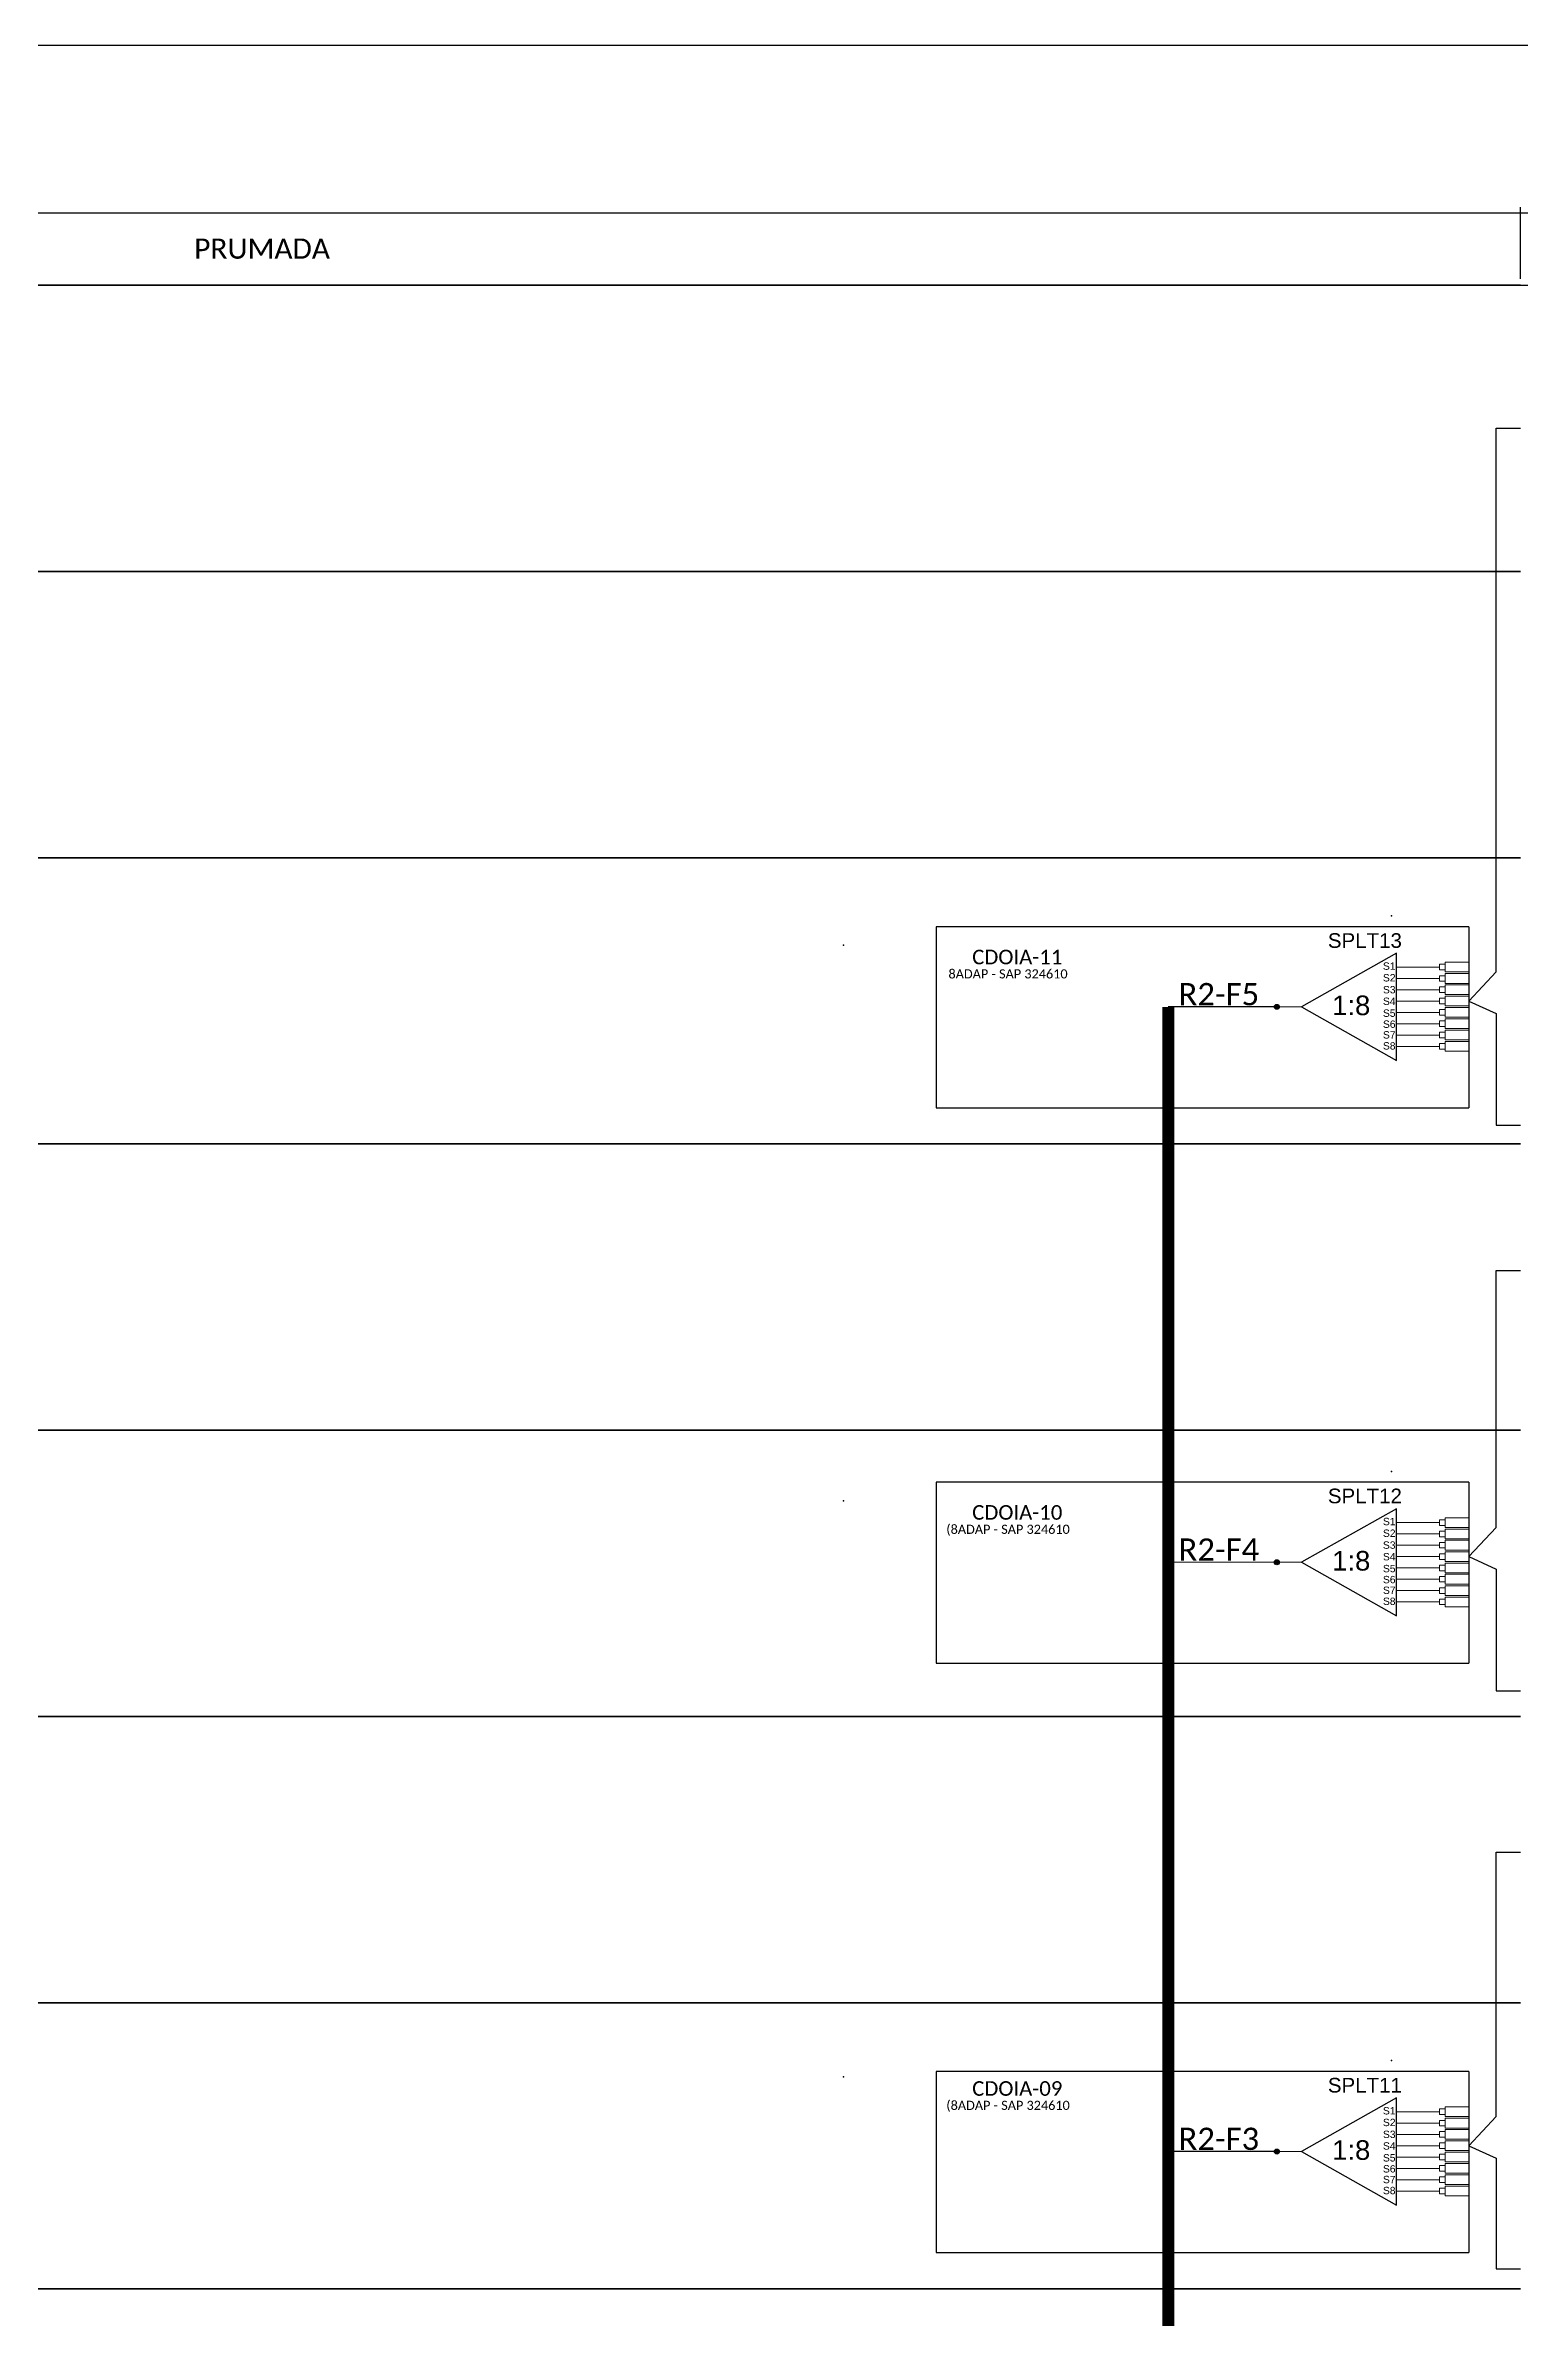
# Model space of a CAD drawing. Header units: metres. Extents: x 0 to 841, y 0 to 594.
# Drawn here: x 642.9 to 737.9, y 447.7 to 594.2 of the extents above; entities that cross this region are included whole.
import ezdxf
from ezdxf.enums import TextEntityAlignment as Align

# ---------------------------------------------------------------- set-up
doc = ezdxf.new("R2010")
doc.units = ezdxf.units.M
doc.styles.add('ARIAL', font='arial.ttf')
doc.styles.add('WMF-Calibri0', font='calibri.ttf')

# ---------------------------------------------------------------- blocks, each defined once
blk = doc.blocks.new('A$C415C251F')
at = {"color": 3}
blk.add_point((0, 0), dxfattribs=at)
blk = doc.blocks.new('LEG_CDOIA8_C-SPLT_ESQ')
at = {"color": 3, "extrusion": (0, 0, -1), "xscale": -1, "zscale": -1}
blk.add_blockref('A$C415C251F', (0, 0), dxfattribs=at)
at = {"color": 1, "style": 'WMF-Calibri0', "flags": 4}
blk.add_attdef('MODELO', text='', height=1.5, dxfattribs=at).set_placement((22.54, -4.54), align=Align.CENTER)
blk.add_attdef('CDO', (21.44, -2.61), '', height=2, dxfattribs=at)
at = {"style": 'ARIAL', "flags": 4}
blk.add_attdef('SPLITAGEM', text='', height=1.5, dxfattribs=at).set_placement((18.61, -12.59), align=Align.CENTER)
blk = doc.blocks.new('SPLT_1-8_SC-APC')
at = {"color": 1}
blk.add_lwpolyline([(-7.37, -2.1), (-17.04, -7.55), (-7.37, -13), (-7.37, -2.1)], dxfattribs=at)
at = {"color": 3, "lineweight": 0}
for points in [[(-2.99, -3.51), (-7.37, -3.51)], [(-2.41, -3.02), (-2.41, -4)], [(-2.41, -3.02), (0, -3.02)], [(-2.41, -4), (0, -4)], [(-2.41, -4.17), (-2.41, -5.16)], [(-2.41, -4.17), (0, -4.17)], [(-7.37, -4.66), (-2.99, -4.66)], [(-7.37, -5.82), (-2.99, -5.82)], [(-2.41, -5.16), (0, -5.16)], [(-2.41, -5.32), (-2.41, -6.31)], [(-2.41, -5.32), (0, -5.32)], [(-2.41, -6.31), (0, -6.31)], [(-2.41, -6.48), (-2.41, -7.46)], [(-2.41, -6.48), (0, -6.48)], [(-7.37, -6.97), (-2.99, -6.97)], [(-7.37, -8.12), (-2.99, -8.12)], [(-2.41, -7.46), (0, -7.46)], [(-2.41, -7.63), (-2.41, -8.62)], [(-2.41, -7.63), (0, -7.63)], [(-2.41, -8.62), (0, -8.62)], [(-2.41, -8.78), (-2.41, -9.77)], [(-2.41, -8.78), (0, -8.78)], [(-7.37, -9.28), (-2.99, -9.28)], [(-7.37, -10.43), (-2.99, -10.43)], [(-2.41, -9.77), (0, -9.77)], [(-2.41, -9.94), (-2.41, -10.92)], [(-2.41, -9.94), (0, -9.94)], [(-2.41, -10.92), (0, -10.92)], [(-2.41, -11.09), (-2.41, -12.08)], [(-2.41, -11.09), (0, -11.09)], [(-7.37, -11.58), (-2.99, -11.58)], [(-2.41, -12.08), (0, -12.08)]]:
    blk.add_lwpolyline(points, dxfattribs=at)
for points in [[(-2.99, -3.22), (-2.41, -3.22), (-2.41, -3.8), (-2.99, -3.8)], [(-2.99, -4.38), (-2.41, -4.38), (-2.41, -4.95), (-2.99, -4.95)], [(-2.99, -5.53), (-2.41, -5.53), (-2.41, -6.1), (-2.99, -6.1)], [(-2.99, -6.68), (-2.41, -6.68), (-2.41, -7.26), (-2.99, -7.26)], [(-2.99, -7.84), (-2.41, -7.84), (-2.41, -8.41), (-2.99, -8.41)], [(-2.99, -8.99), (-2.41, -8.99), (-2.41, -9.56), (-2.99, -9.56)], [(-2.99, -10.14), (-2.41, -10.14), (-2.41, -10.72), (-2.99, -10.72)], [(-2.99, -11.3), (-2.41, -11.3), (-2.41, -11.87), (-2.99, -11.87)]]:
    blk.add_lwpolyline(points, close=True, dxfattribs=at)
at = {"color": 1, "lineweight": 0}
blk.add_lwpolyline([(-17.04, -7.55), (-19.26, -7.55)], dxfattribs=at)
at = {"color": 1, "style": 'ARIAL'}
for s, height, p in [('S1', 0.75, (-8.74, -3.78)), ('S2', 0.75, (-8.74, -4.97)), ('1:8', 2, (-13.91, -8.4)), ('S3', 0.75, (-8.74, -6.18)), ('S4', 0.75, (-8.74, -7.36)), ('S5', 0.75, (-8.74, -8.57)), ('S6', 0.75, (-8.74, -9.69)), ('S7', 0.75, (-8.74, -10.78)), ('S8', 0.75, (-8.74, -11.9))]:
    blk.add_text(s, height=height, dxfattribs=at).set_placement(p)
blk = doc.blocks.new('SPLITTER_')
blk.add_point((0, 0))
at = {"style": 'ARIAL', "flags": 4}
blk.add_attdef('SPLT', (0, -3.26), '', height=1.5, dxfattribs=at)

msp = doc.modelspace()

# ---------------------------------------------------------------- hatches: boundary and pattern name
h = msp.add_hatch(color=3)
h.dxf.hatch_style = 1
edge = h.paths.add_edge_path()
edge.add_arc((722.25, 532.22), 0.161, 0, 360)
h = msp.add_hatch(color=3)
h.dxf.hatch_style = 1
edge = h.paths.add_edge_path()
edge.add_arc((722.25, 496.43), 0.161, 0, 360)
h = msp.add_hatch(color=3)
h.dxf.hatch_style = 1
edge = h.paths.add_edge_path()
edge.add_arc((722.25, 458.46), 0.161, 0, 360)

# ---------------------------------------------------------------- linework, layer by layer
for p, q in [((737.94, 578.72), (575.01, 578.72)), ((575.01, 578.72), (737.94, 578.72)), ((737.94, 560.28), (575.01, 560.28)), ((575.01, 560.28), (737.94, 560.28)), ((737.94, 541.83), (575.01, 541.83)), ((575.01, 541.83), (737.94, 541.83)), ((737.94, 523.39), (575.01, 523.39)), ((575.01, 523.39), (737.94, 523.39)), ((737.94, 504.94), (575.01, 504.94)), ((575.01, 504.94), (737.94, 504.94)), ((737.94, 486.5), (575.01, 486.5)), ((575.01, 486.5), (737.94, 486.5)), ((737.94, 468.05), (575.01, 468.05)), ((575.01, 468.05), (737.94, 468.05)), ((737.94, 449.6), (575.01, 449.6)), ((575.01, 449.6), (737.94, 449.6))]:
    msp.add_line(p, q)
at = {"color": 7}
msp.add_lwpolyline([(0.27, 0.17), (841.27, 0.17), (841.27, 594.17), (0.27, 594.17)], close=True, dxfattribs=at)
for points in [[(737.94, 583.36), (575.01, 583.36), (575.01, 583.36), (575.01, 581.04)], [(737.94, 579.12), (737.94, 583.75)], [(737.94, 578.72), (757.5, 578.72), (757.5, 583.36), (737.94, 583.36)]]:
    msp.add_lwpolyline(points)
at = {"color": 3}
for points in [[(736.37, 534.47), (736.37, 569.5), (737.94, 569.5)], [(736.37, 534.47), (734.61, 532.59), (736.37, 531.79)], [(736.37, 531.79), (736.37, 524.6), (737.94, 524.6)], [(736.37, 498.68), (736.37, 515.24), (737.94, 515.24)], [(736.37, 498.68), (734.61, 496.8), (736.37, 495.99)], [(736.37, 495.99), (736.37, 488.14), (737.94, 488.14)], [(736.37, 460.71), (736.37, 477.74), (737.94, 477.74)], [(736.37, 460.71), (734.61, 458.83), (736.37, 458.03)], [(736.37, 458.03), (736.37, 450.9), (737.94, 450.9)]]:
    msp.add_lwpolyline(points, dxfattribs=at)
at = {"color": 1}
for points in [[(734.61, 537.37), (700.3, 537.37), (700.3, 525.72)], [(734.61, 537.37), (734.61, 525.72)], [(700.3, 525.72), (734.61, 525.72)], [(734.61, 501.58), (700.3, 501.58), (700.3, 489.93)], [(734.61, 501.58), (734.61, 489.93)], [(700.3, 489.93), (734.61, 489.93)], [(734.61, 463.61), (700.3, 463.61), (700.3, 451.96)], [(734.61, 463.61), (734.61, 451.96)], [(700.3, 451.96), (734.61, 451.96)]]:
    msp.add_lwpolyline(points, dxfattribs=at)
at = {"color": 6, "const_width": 0.778}
msp.add_lwpolyline([(715.25, 370.13), (715.25, 532.21)], dxfattribs=at)
at = {"color": 6}
for points in [[(722.25, 532.22), (715.25, 532.21)], [(722.25, 496.43), (715.25, 496.42)], [(722.25, 458.46), (715.25, 458.45)]]:
    msp.add_lwpolyline(points, dxfattribs=at)
at = {"color": 3}
for centre in [(722.25, 532.22), (722.25, 496.43), (722.25, 458.46)]:
    msp.add_circle(centre, 0.161, dxfattribs=at)

# ---------------------------------------------------------------- block references
ref = msp.add_blockref('SPLITTER_', (729.64, 538.08), dxfattribs=dict(xscale=-0.6298560000000001, yscale=0.6298560000000001, zscale=0.6298560000000001))
ref.add_attrib('SPLT', 'SPLT13', (725.53, 536.02), dxfattribs={"height": 0.945, "style": 'ARIAL'})
ref = msp.add_blockref('LEG_CDOIA8_C-SPLT_ESQ', (694.33, 536.19), dxfattribs=dict(at, xscale=0.47029248, yscale=0.47029248, zscale=0.47029248))
ref.add_attrib('CDO', 'CDOIA-11', (702.62, 534.96), dxfattribs={"color": 1, "height": 0.941, "style": 'WMF-Calibri0'})
ref.add_attrib('MODELO', '8ADAP - SAP 324610', dxfattribs={"color": 1, "height": 0.5879, "style": 'WMF-Calibri0'}).set_placement((704.93, 534.05), align=Align.CENTER)
at = {"color": 3, "xscale": 0.6329430893862538, "yscale": 0.6329430893862538, "zscale": 0.6329430893862538}
for p in [(734.61, 537), (734.61, 501.21), (734.61, 463.24)]:
    msp.add_blockref('SPLT_1-8_SC-APC', p, dxfattribs=at)
ref = msp.add_blockref('SPLITTER_', (729.64, 502.28), dxfattribs=dict(xscale=-0.6298560000000001, yscale=0.6298560000000001, zscale=0.6298560000000001))
ref.add_attrib('SPLT', 'SPLT12', (725.53, 500.23), dxfattribs={"height": 0.945, "style": 'ARIAL'})
at = {"color": 3}
ref = msp.add_blockref('LEG_CDOIA8_C-SPLT_ESQ', (694.33, 500.39), dxfattribs=dict(at, xscale=0.47029248, yscale=0.47029248, zscale=0.47029248))
ref.add_attrib('CDO', 'CDOIA-10', (702.62, 499.17), dxfattribs={"color": 1, "height": 0.941, "style": 'WMF-Calibri0'})
ref.add_attrib('MODELO', '(8ADAP - SAP 324610', dxfattribs={"color": 1, "height": 0.5879, "style": 'WMF-Calibri0'}).set_placement((704.93, 498.26), align=Align.CENTER)
ref = msp.add_blockref('LEG_CDOIA8_C-SPLT_ESQ', (694.33, 463.28), dxfattribs=dict(at, xscale=0.47029248, yscale=0.47029248, zscale=0.47029248))
ref.add_attrib('CDO', 'CDOIA-09', (702.62, 462.05), dxfattribs={"color": 1, "height": 0.941, "style": 'WMF-Calibri0'})
ref.add_attrib('MODELO', '(8ADAP - SAP 324610', dxfattribs={"color": 1, "height": 0.5879, "style": 'WMF-Calibri0'}).set_placement((704.93, 461.14), align=Align.CENTER)
ref = msp.add_blockref('SPLITTER_', (729.64, 464.32), dxfattribs=dict(xscale=-0.6298560000000001, yscale=0.6298560000000001, zscale=0.6298560000000001))
ref.add_attrib('SPLT', 'SPLT11', (725.53, 462.26), dxfattribs={"height": 0.945, "style": 'ARIAL'})

# ---------------------------------------------------------------- texts
at = {"color": 0, "style": 'WMF-Calibri0'}
msp.add_text('PRUMADA', height=1.296, dxfattribs=at).set_placement((652.51, 580.43))
at = {"color": 6, "style": 'WMF-Calibri0'}
for s, p in [('R2-F5', (715.91, 532.32)), ('R2-F4', (715.91, 496.53)), ('R2-F3', (715.91, 458.56))]:
    msp.add_text(s, height=1.435, dxfattribs=at).set_placement(p)

doc.saveas('drawing.dxf')
